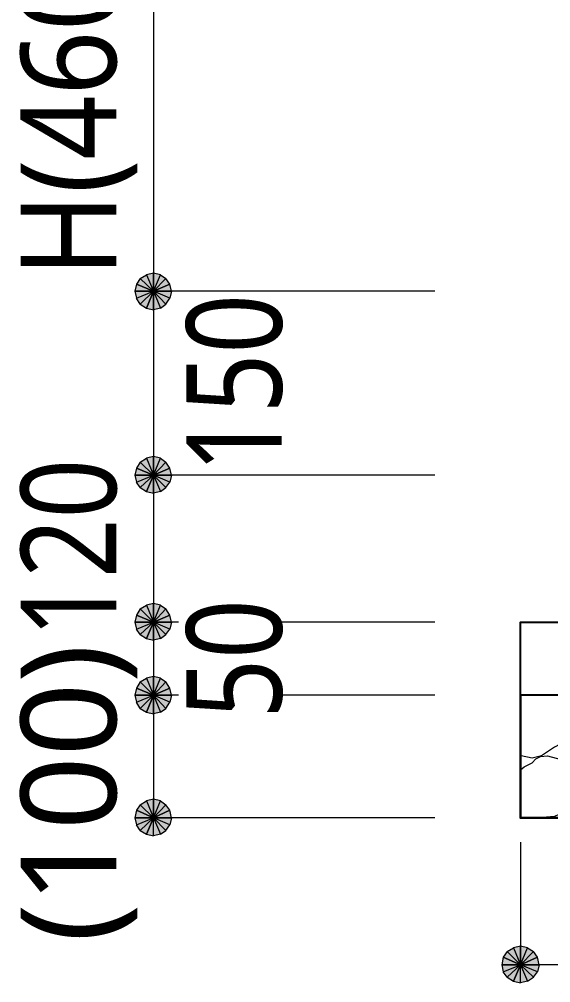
# Model space of a CAD drawing. Header units: millimetres. Extents: x 0 to 420, y 0 to 297.
# Drawn here: x 44.03 to 58.5, y 89.85 to 116.09 of the extents above; entities that cross this region are included whole.
import ezdxf
from ezdxf.enums import TextEntityAlignment as Align

# ---------------------------------------------------------------- set-up
doc = ezdxf.new("R2010")
doc.units = ezdxf.units.MM
doc.styles.add('kst32b', font='NotoSansJP-Variable.ttf')

msp = doc.modelspace()

# ---------------------------------------------------------------- hatches: boundary and pattern name
h = msp.add_hatch(color=7)
h.paths.add_polyline_path([(47.689, 109.178), (47.498, 109.135), (47.689, 108.691), (47.689, 109.178)])
h.paths.add_polyline_path([(47.498, 109.135), (47.689, 108.691), (47.329, 109.029), (47.498, 109.135)])
h.paths.add_polyline_path([(47.689, 108.691), (47.329, 109.029), (47.223, 108.881), (47.689, 108.691)])
h = msp.add_hatch(color=7)
h.paths.add_polyline_path([(48.133, 108.881), (48.027, 109.029), (47.689, 108.691), (48.133, 108.881)])
h.paths.add_polyline_path([(48.027, 109.029), (47.689, 108.691), (47.879, 109.135), (48.027, 109.029)])
h.paths.add_polyline_path([(47.689, 108.691), (47.879, 109.135), (47.689, 109.178), (47.689, 108.691)])
for points in [[(47.223, 108.881), (47.18, 108.691), (47.689, 108.691), (47.223, 108.881)], [(47.223, 103.865), (47.18, 103.674), (47.689, 103.674), (47.223, 103.865)], [(47.223, 99.864), (47.18, 99.674), (47.689, 99.674), (47.223, 99.864)], [(47.223, 97.875), (47.18, 97.684), (47.689, 97.684), (47.223, 97.875)], [(47.223, 94.552), (47.18, 94.34), (47.689, 94.34), (47.223, 94.552)], [(57.214, 90.551), (57.171, 90.339), (57.679, 90.339), (57.214, 90.551)]]:
    msp.add_hatch(color=7).paths.add_polyline_path(points)
h = msp.add_hatch(color=7)
h.paths.add_polyline_path([(47.18, 108.691), (47.223, 108.5), (47.689, 108.691), (47.18, 108.691)])
h.paths.add_polyline_path([(47.223, 108.5), (47.689, 108.691), (47.329, 108.331), (47.223, 108.5)])
h.paths.add_polyline_path([(47.689, 108.691), (47.329, 108.331), (47.498, 108.225), (47.689, 108.691)])
h = msp.add_hatch(color=7)
h.paths.add_polyline_path([(47.498, 108.225), (47.689, 108.183), (47.689, 108.691), (47.498, 108.225)])
h.paths.add_polyline_path([(47.689, 108.183), (47.689, 108.691), (47.879, 108.225), (47.689, 108.183)])
h.paths.add_polyline_path([(47.689, 108.691), (47.879, 108.225), (48.027, 108.331), (47.689, 108.691)])
h = msp.add_hatch(color=7)
h.paths.add_polyline_path([(48.027, 108.331), (48.133, 108.5), (47.689, 108.691), (48.027, 108.331)])
h.paths.add_polyline_path([(48.133, 108.5), (47.689, 108.691), (48.175, 108.691), (48.133, 108.5)])
h.paths.add_polyline_path([(47.689, 108.691), (48.175, 108.691), (48.133, 108.881), (47.689, 108.691)])
h = msp.add_hatch(color=7)
h.paths.add_polyline_path([(47.689, 104.182), (47.498, 104.14), (47.689, 103.674), (47.689, 104.182)])
h.paths.add_polyline_path([(47.498, 104.14), (47.689, 103.674), (47.329, 104.034), (47.498, 104.14)])
h.paths.add_polyline_path([(47.689, 103.674), (47.329, 104.034), (47.223, 103.865), (47.689, 103.674)])
h = msp.add_hatch(color=7)
h.paths.add_polyline_path([(48.133, 103.865), (48.027, 104.034), (47.689, 103.674), (48.133, 103.865)])
h.paths.add_polyline_path([(48.027, 104.034), (47.689, 103.674), (47.879, 104.14), (48.027, 104.034)])
h.paths.add_polyline_path([(47.689, 103.674), (47.879, 104.14), (47.689, 104.182), (47.689, 103.674)])
h = msp.add_hatch(color=7)
h.paths.add_polyline_path([(47.18, 103.674), (47.223, 103.484), (47.689, 103.674), (47.18, 103.674)])
h.paths.add_polyline_path([(47.223, 103.484), (47.689, 103.674), (47.329, 103.336), (47.223, 103.484)])
h.paths.add_polyline_path([(47.689, 103.674), (47.329, 103.336), (47.498, 103.23), (47.689, 103.674)])
h = msp.add_hatch(color=7)
h.paths.add_polyline_path([(47.498, 103.23), (47.689, 103.187), (47.689, 103.674), (47.498, 103.23)])
h.paths.add_polyline_path([(47.689, 103.187), (47.689, 103.674), (47.879, 103.23), (47.689, 103.187)])
h.paths.add_polyline_path([(47.689, 103.674), (47.879, 103.23), (48.027, 103.336), (47.689, 103.674)])
h = msp.add_hatch(color=7)
h.paths.add_polyline_path([(48.027, 103.336), (48.133, 103.484), (47.689, 103.674), (48.027, 103.336)])
h.paths.add_polyline_path([(48.133, 103.484), (47.689, 103.674), (48.175, 103.674), (48.133, 103.484)])
h.paths.add_polyline_path([(47.689, 103.674), (48.175, 103.674), (48.133, 103.865), (47.689, 103.674)])
h = msp.add_hatch(color=7)
h.paths.add_polyline_path([(47.689, 100.182), (47.498, 100.139), (47.689, 99.674), (47.689, 100.182)])
h.paths.add_polyline_path([(47.498, 100.139), (47.689, 99.674), (47.329, 100.034), (47.498, 100.139)])
h.paths.add_polyline_path([(47.689, 99.674), (47.329, 100.034), (47.223, 99.864), (47.689, 99.674)])
h = msp.add_hatch(color=7)
h.paths.add_polyline_path([(48.133, 99.864), (48.027, 100.034), (47.689, 99.674), (48.133, 99.864)])
h.paths.add_polyline_path([(48.027, 100.034), (47.689, 99.674), (47.879, 100.139), (48.027, 100.034)])
h.paths.add_polyline_path([(47.689, 99.674), (47.879, 100.139), (47.689, 100.182), (47.689, 99.674)])
h = msp.add_hatch(color=7)
h.paths.add_polyline_path([(48.027, 99.335), (48.133, 99.483), (47.689, 99.674), (48.027, 99.335)])
h.paths.add_polyline_path([(48.133, 99.483), (47.689, 99.674), (48.175, 99.674), (48.133, 99.483)])
h.paths.add_polyline_path([(47.689, 99.674), (48.175, 99.674), (48.133, 99.864), (47.689, 99.674)])
h = msp.add_hatch(color=7)
h.paths.add_polyline_path([(47.18, 99.674), (47.223, 99.483), (47.689, 99.674), (47.18, 99.674)])
h.paths.add_polyline_path([(47.223, 99.483), (47.689, 99.674), (47.329, 99.335), (47.223, 99.483)])
h.paths.add_polyline_path([(47.689, 99.674), (47.329, 99.335), (47.498, 99.229), (47.689, 99.674)])
h = msp.add_hatch(color=7)
h.paths.add_polyline_path([(47.498, 99.229), (47.689, 99.187), (47.689, 99.674), (47.498, 99.229)])
h.paths.add_polyline_path([(47.689, 99.187), (47.689, 99.674), (47.879, 99.229), (47.689, 99.187)])
h.paths.add_polyline_path([(47.689, 99.674), (47.879, 99.229), (48.027, 99.335), (47.689, 99.674)])
h = msp.add_hatch(color=7)
h.paths.add_polyline_path([(47.689, 98.192), (47.498, 98.15), (47.689, 97.684), (47.689, 98.192)])
h.paths.add_polyline_path([(47.498, 98.15), (47.689, 97.684), (47.329, 98.044), (47.498, 98.15)])
h.paths.add_polyline_path([(47.689, 97.684), (47.329, 98.044), (47.223, 97.875), (47.689, 97.684)])
h = msp.add_hatch(color=7)
h.paths.add_polyline_path([(48.133, 97.875), (48.027, 98.044), (47.689, 97.684), (48.133, 97.875)])
h.paths.add_polyline_path([(48.027, 98.044), (47.689, 97.684), (47.879, 98.15), (48.027, 98.044)])
h.paths.add_polyline_path([(47.689, 97.684), (47.879, 98.15), (47.689, 98.192), (47.689, 97.684)])
h = msp.add_hatch(color=7)
h.paths.add_polyline_path([(47.18, 97.684), (47.223, 97.494), (47.689, 97.684), (47.18, 97.684)])
h.paths.add_polyline_path([(47.223, 97.494), (47.689, 97.684), (47.329, 97.324), (47.223, 97.494)])
h.paths.add_polyline_path([(47.689, 97.684), (47.329, 97.324), (47.498, 97.218), (47.689, 97.684)])
h = msp.add_hatch(color=7)
h.paths.add_polyline_path([(47.498, 97.218), (47.689, 97.176), (47.689, 97.684), (47.498, 97.218)])
h.paths.add_polyline_path([(47.689, 97.176), (47.689, 97.684), (47.879, 97.218), (47.689, 97.176)])
h.paths.add_polyline_path([(47.689, 97.684), (47.879, 97.218), (48.027, 97.324), (47.689, 97.684)])
h = msp.add_hatch(color=7)
h.paths.add_polyline_path([(48.027, 97.324), (48.133, 97.494), (47.689, 97.684), (48.027, 97.324)])
h.paths.add_polyline_path([(48.133, 97.494), (47.689, 97.684), (48.175, 97.684), (48.133, 97.494)])
h.paths.add_polyline_path([(47.689, 97.684), (48.175, 97.684), (48.133, 97.875), (47.689, 97.684)])
h = msp.add_hatch(color=7)
h.paths.add_polyline_path([(47.689, 94.848), (47.498, 94.805), (47.689, 94.34), (47.689, 94.848)])
h.paths.add_polyline_path([(47.498, 94.805), (47.689, 94.34), (47.329, 94.7), (47.498, 94.805)])
h.paths.add_polyline_path([(47.689, 94.34), (47.329, 94.7), (47.223, 94.552), (47.689, 94.34)])
h = msp.add_hatch(color=7)
h.paths.add_polyline_path([(48.133, 94.552), (48.027, 94.7), (47.689, 94.34), (48.133, 94.552)])
h.paths.add_polyline_path([(48.027, 94.7), (47.689, 94.34), (47.879, 94.805), (48.027, 94.7)])
h.paths.add_polyline_path([(47.689, 94.34), (47.879, 94.805), (47.689, 94.848), (47.689, 94.34)])
h = msp.add_hatch(color=7)
h.paths.add_polyline_path([(48.027, 94.001), (48.133, 94.149), (47.689, 94.34), (48.027, 94.001)])
h.paths.add_polyline_path([(48.133, 94.149), (47.689, 94.34), (48.175, 94.34), (48.133, 94.149)])
h.paths.add_polyline_path([(47.689, 94.34), (48.175, 94.34), (48.133, 94.552), (47.689, 94.34)])
h = msp.add_hatch(color=7)
h.paths.add_polyline_path([(47.18, 94.34), (47.223, 94.149), (47.689, 94.34), (47.18, 94.34)])
h.paths.add_polyline_path([(47.223, 94.149), (47.689, 94.34), (47.329, 94.001), (47.223, 94.149)])
h.paths.add_polyline_path([(47.689, 94.34), (47.329, 94.001), (47.498, 93.895), (47.689, 94.34)])
h = msp.add_hatch(color=7)
h.paths.add_polyline_path([(47.498, 93.895), (47.689, 93.853), (47.689, 94.34), (47.498, 93.895)])
h.paths.add_polyline_path([(47.689, 93.853), (47.689, 94.34), (47.879, 93.895), (47.689, 93.853)])
h.paths.add_polyline_path([(47.689, 94.34), (47.879, 93.895), (48.027, 94.001), (47.689, 94.34)])
h = msp.add_hatch(color=7)
h.paths.add_polyline_path([(57.679, 90.847), (57.489, 90.805), (57.679, 90.339), (57.679, 90.847)])
h.paths.add_polyline_path([(57.489, 90.805), (57.679, 90.339), (57.319, 90.699), (57.489, 90.805)])
h.paths.add_polyline_path([(57.679, 90.339), (57.319, 90.699), (57.214, 90.551), (57.679, 90.339)])
h = msp.add_hatch(color=7)
h.paths.add_polyline_path([(58.145, 90.551), (58.039, 90.699), (57.679, 90.339), (58.145, 90.551)])
h.paths.add_polyline_path([(58.039, 90.699), (57.679, 90.339), (57.87, 90.805), (58.039, 90.699)])
h.paths.add_polyline_path([(57.679, 90.339), (57.87, 90.805), (57.679, 90.847), (57.679, 90.339)])
h = msp.add_hatch(color=7)
h.paths.add_polyline_path([(58.039, 90.001), (58.145, 90.149), (57.679, 90.339), (58.039, 90.001)])
h.paths.add_polyline_path([(58.145, 90.149), (57.679, 90.339), (58.187, 90.339), (58.145, 90.149)])
h.paths.add_polyline_path([(57.679, 90.339), (58.187, 90.339), (58.145, 90.551), (57.679, 90.339)])
h = msp.add_hatch(color=7)
h.paths.add_polyline_path([(57.171, 90.339), (57.214, 90.149), (57.679, 90.339), (57.171, 90.339)])
h.paths.add_polyline_path([(57.214, 90.149), (57.679, 90.339), (57.319, 90.001), (57.214, 90.149)])
h.paths.add_polyline_path([(57.679, 90.339), (57.319, 90.001), (57.489, 89.895), (57.679, 90.339)])
h = msp.add_hatch(color=7)
h.paths.add_polyline_path([(57.489, 89.895), (57.679, 89.853), (57.679, 90.339), (57.489, 89.895)])
h.paths.add_polyline_path([(57.679, 89.853), (57.679, 90.339), (57.87, 89.895), (57.679, 89.853)])
h.paths.add_polyline_path([(57.679, 90.339), (57.87, 89.895), (58.039, 90.001), (57.679, 90.339)])

# ---------------------------------------------------------------- linework, layer by layer
at = {"lineweight": 13}
for points in [[(47.689, 127.339), (47.689, 108.691), (47.689, 103.674), (47.689, 99.674), (47.689, 97.684), (47.689, 94.34)], [(55.351, 108.691), (47.689, 108.691)], [(55.351, 103.674), (47.689, 103.674)], [(48.366, 99.674), (47.689, 99.674)], [(55.351, 99.674), (50.969, 99.674)], [(48.366, 97.684), (47.689, 97.684)], [(55.351, 97.684), (50.969, 97.684)], [(58.822, 97.684), (58.992, 97.6), (59.119, 97.472), (59.14, 97.282), (59.182, 97.007), (59.14, 96.732), (59.034, 96.499), (58.611, 96.266), (58.251, 96.033), (57.997, 95.97), (57.7, 96.033), (57.679, 96.054)], [(57.679, 95.652), (57.785, 95.737), (57.997, 95.843), (58.103, 95.948), (58.23, 96.012), (58.42, 96.033), (58.886, 95.906), (59.034, 95.673), (59.267, 95.525), (59.351, 95.335), (59.373, 95.038), (59.267, 94.784), (59.119, 94.636), (58.843, 94.488), (58.611, 94.382), (58.166, 94.34)], [(55.351, 94.34), (47.689, 94.34)], [(57.679, 93.684), (57.679, 90.339)], [(82.677, 93.684), (82.677, 90.339), (57.679, 90.339)]]:
    msp.add_lwpolyline(points, dxfattribs=at)
at = {"lineweight": 0}
for points in [[(47.689, 109.178), (47.498, 109.135), (47.689, 108.691)], [(47.689, 108.691), (47.879, 109.135), (47.689, 109.178)], [(47.689, 108.691), (47.329, 109.029), (47.223, 108.881)], [(47.498, 109.135), (47.689, 108.691), (47.329, 109.029)], [(48.027, 109.029), (47.689, 108.691), (47.879, 109.135)], [(48.133, 108.881), (48.027, 109.029), (47.689, 108.691)], [(47.223, 108.881), (47.18, 108.691), (47.689, 108.691)], [(47.18, 108.691), (47.223, 108.5), (47.689, 108.691)], [(47.223, 108.5), (47.689, 108.691), (47.329, 108.331)], [(47.689, 108.691), (47.329, 108.331), (47.498, 108.225)], [(47.498, 108.225), (47.689, 108.183), (47.689, 108.691)], [(47.689, 108.691), (48.175, 108.691), (48.133, 108.881)], [(47.689, 108.183), (47.689, 108.691), (47.879, 108.225)], [(47.689, 108.691), (47.879, 108.225), (48.027, 108.331)], [(48.027, 108.331), (48.133, 108.5), (47.689, 108.691)], [(48.133, 108.5), (47.689, 108.691), (48.175, 108.691)], [(47.689, 104.182), (47.498, 104.14), (47.689, 103.674)], [(47.689, 103.674), (47.879, 104.14), (47.689, 104.182)], [(47.689, 103.674), (47.329, 104.034), (47.223, 103.865)], [(47.498, 104.14), (47.689, 103.674), (47.329, 104.034)], [(48.027, 104.034), (47.689, 103.674), (47.879, 104.14)], [(48.133, 103.865), (48.027, 104.034), (47.689, 103.674)], [(47.223, 103.865), (47.18, 103.674), (47.689, 103.674)], [(47.18, 103.674), (47.223, 103.484), (47.689, 103.674)], [(47.223, 103.484), (47.689, 103.674), (47.329, 103.336)], [(47.689, 103.674), (47.329, 103.336), (47.498, 103.23)], [(47.498, 103.23), (47.689, 103.187), (47.689, 103.674)], [(47.689, 103.674), (48.175, 103.674), (48.133, 103.865)], [(47.689, 103.187), (47.689, 103.674), (47.879, 103.23)], [(47.689, 103.674), (47.879, 103.23), (48.027, 103.336)], [(48.027, 103.336), (48.133, 103.484), (47.689, 103.674)], [(48.133, 103.484), (47.689, 103.674), (48.175, 103.674)], [(47.689, 99.674), (47.329, 100.034), (47.223, 99.864)], [(47.498, 100.139), (47.689, 99.674), (47.329, 100.034)], [(47.689, 100.182), (47.498, 100.139), (47.689, 99.674)], [(47.689, 99.674), (47.879, 100.139), (47.689, 100.182)], [(48.027, 100.034), (47.689, 99.674), (47.879, 100.139)], [(48.133, 99.864), (48.027, 100.034), (47.689, 99.674)], [(47.223, 99.864), (47.18, 99.674), (47.689, 99.674)], [(47.689, 99.674), (48.175, 99.674), (48.133, 99.864)], [(47.18, 99.674), (47.223, 99.483), (47.689, 99.674)], [(47.223, 99.483), (47.689, 99.674), (47.329, 99.335)], [(47.689, 99.674), (47.329, 99.335), (47.498, 99.229)], [(47.498, 99.229), (47.689, 99.187), (47.689, 99.674)], [(47.689, 99.187), (47.689, 99.674), (47.879, 99.229)], [(47.689, 99.674), (47.879, 99.229), (48.027, 99.335)], [(48.027, 99.335), (48.133, 99.483), (47.689, 99.674)], [(48.133, 99.483), (47.689, 99.674), (48.175, 99.674)], [(47.498, 98.15), (47.689, 97.684), (47.329, 98.044)], [(47.689, 98.192), (47.498, 98.15), (47.689, 97.684)], [(47.689, 97.684), (47.879, 98.15), (47.689, 98.192)], [(48.027, 98.044), (47.689, 97.684), (47.879, 98.15)], [(47.689, 97.684), (47.329, 98.044), (47.223, 97.875)], [(48.133, 97.875), (48.027, 98.044), (47.689, 97.684)], [(47.223, 97.875), (47.18, 97.684), (47.689, 97.684)], [(47.18, 97.684), (47.223, 97.494), (47.689, 97.684)], [(47.223, 97.494), (47.689, 97.684), (47.329, 97.324)], [(47.689, 97.684), (47.329, 97.324), (47.498, 97.218)], [(47.498, 97.218), (47.689, 97.176), (47.689, 97.684)], [(47.689, 97.684), (48.175, 97.684), (48.133, 97.875)], [(47.689, 97.176), (47.689, 97.684), (47.879, 97.218)], [(47.689, 97.684), (47.879, 97.218), (48.027, 97.324)], [(48.027, 97.324), (48.133, 97.494), (47.689, 97.684)], [(48.133, 97.494), (47.689, 97.684), (48.175, 97.684)], [(47.498, 94.805), (47.689, 94.34), (47.329, 94.7)], [(47.689, 94.848), (47.498, 94.805), (47.689, 94.34)], [(47.689, 94.34), (47.879, 94.805), (47.689, 94.848)], [(48.027, 94.7), (47.689, 94.34), (47.879, 94.805)], [(47.223, 94.552), (47.18, 94.34), (47.689, 94.34)], [(47.689, 94.34), (47.329, 94.7), (47.223, 94.552)], [(48.133, 94.552), (48.027, 94.7), (47.689, 94.34)], [(47.689, 94.34), (48.175, 94.34), (48.133, 94.552)], [(47.18, 94.34), (47.223, 94.149), (47.689, 94.34)], [(47.223, 94.149), (47.689, 94.34), (47.329, 94.001)], [(47.689, 94.34), (47.329, 94.001), (47.498, 93.895)], [(47.498, 93.895), (47.689, 93.853), (47.689, 94.34)], [(47.689, 93.853), (47.689, 94.34), (47.879, 93.895)], [(47.689, 94.34), (47.879, 93.895), (48.027, 94.001)], [(48.027, 94.001), (48.133, 94.149), (47.689, 94.34)], [(48.133, 94.149), (47.689, 94.34), (48.175, 94.34)], [(57.489, 90.805), (57.679, 90.339), (57.319, 90.699)], [(57.679, 90.847), (57.489, 90.805), (57.679, 90.339)], [(57.679, 90.339), (57.87, 90.805), (57.679, 90.847)], [(58.039, 90.699), (57.679, 90.339), (57.87, 90.805)], [(57.214, 90.551), (57.171, 90.339), (57.679, 90.339)], [(57.679, 90.339), (57.319, 90.699), (57.214, 90.551)], [(58.145, 90.551), (58.039, 90.699), (57.679, 90.339)], [(57.679, 90.339), (58.187, 90.339), (58.145, 90.551)], [(57.171, 90.339), (57.214, 90.149), (57.679, 90.339)], [(57.214, 90.149), (57.679, 90.339), (57.319, 90.001)], [(57.679, 90.339), (57.319, 90.001), (57.489, 89.895)], [(57.489, 89.895), (57.679, 89.853), (57.679, 90.339)], [(57.679, 89.853), (57.679, 90.339), (57.87, 89.895)], [(57.679, 90.339), (57.87, 89.895), (58.039, 90.001)], [(58.039, 90.001), (58.145, 90.149), (57.679, 90.339)], [(58.145, 90.149), (57.679, 90.339), (58.187, 90.339)]]:
    msp.add_lwpolyline(points, close=True, dxfattribs=at)
at = {"lineweight": 25}
msp.add_lwpolyline([(82.677, 99.674), (82.677, 97.684), (57.679, 97.684), (57.679, 99.674)], close=True, dxfattribs=at)
at = {"lineweight": 30}
msp.add_lwpolyline([(57.679, 97.684), (57.679, 94.34), (82.677, 94.34), (82.677, 97.684)], dxfattribs=at)

# ---------------------------------------------------------------- texts
at = {"style": 'kst32b'}
for s, p, p2 in [('H(460～600)', (46.673, 109.072), (46.673, 126.939)), ('150', (51.181, 103.738), (51.181, 108.611)), ('120', (46.673, 99.25), (46.673, 104.123)), ('50', (51.181, 97.049), (51.181, 100.298)), ('(100)', (46.673, 90.953), (46.673, 99.075))]:
    msp.add_text(s, height=2.5989, dxfattribs=at).set_placement(p, p2, align=Align.FIT)

doc.saveas('drawing.dxf')
